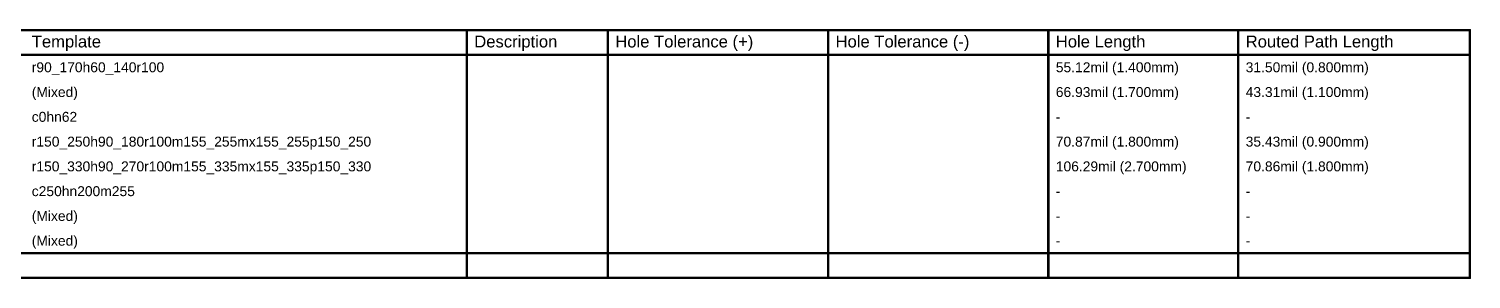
# Model space of a CAD drawing. Header units: inches. Extents: x -0.2 to 17.4, y -0.2 to 2.6.
# Drawn here: x 8.62 to 17.36, y 1.11 to 2.62 of the extents above; entities that cross this region are included whole.
import ezdxf

# ---------------------------------------------------------------- set-up
doc = ezdxf.new("R2010")
doc.units = ezdxf.units.IN
doc.header["$MEASUREMENT"] = 0
doc.layers.add('Drill Drawing', color=1, linetype='Continuous')
doc.styles.add('Arial', font='', dxfattribs={"height": 0.2})
doc.styles.get('Arial').set_extended_font_data('Arial')

msp = doc.modelspace()

# ---------------------------------------------------------------- linework, layer by layer
at = {"layer": 'Drill Drawing'}
for points in [[(2.2715, 2.6149, 0.015, 0.015, 0), (17.3492, 2.6149, 0.015, 0.015, 0)], [(11.2759, 1.1149, 0.015, 0.015, 0), (11.2759, 2.6149, 0.015, 0.015, 0)], [(12.1297, 1.1149, 0.015, 0.015, 0), (12.1297, 2.6149, 0.015, 0.015, 0)], [(13.4633, 1.1149, 0.015, 0.015, 0), (13.4633, 2.6149, 0.015, 0.015, 0)], [(14.7969, 1.1149, 0.015, 0.015, 0), (14.7969, 2.6149, 0.015, 0.015, 0)], [(15.9466, 1.1149, 0.015, 0.015, 0), (15.9466, 2.6149, 0.015, 0.015, 0)], [(17.3492, 1.1149, 0.015, 0.015, 0), (17.3492, 2.6149, 0.015, 0.015, 0)], [(2.2715, 2.4649, 0.015, 0.015, 0), (17.3492, 2.4649, 0.015, 0.015, 0)], [(2.2715, 1.2649, 0.015, 0.015, 0), (17.3492, 1.2649, 0.015, 0.015, 0)], [(2.2715, 1.1149, 0.015, 0.015, 0), (17.3492, 1.1149, 0.015, 0.015, 0)]]:
    msp.add_lwpolyline(points, format="xyseb", dxfattribs=at)
for points in [[(11.2722, 2.6149, 0.0075, 0.0075, 1), (11.2797, 2.6149, 0.0075, 0.0075, 1)], [(12.126, 2.6149, 0.0075, 0.0075, 1), (12.1335, 2.6149, 0.0075, 0.0075, 1)], [(13.4596, 2.6149, 0.0075, 0.0075, 1), (13.4671, 2.6149, 0.0075, 0.0075, 1)], [(14.7932, 2.6149, 0.0075, 0.0075, 1), (14.8007, 2.6149, 0.0075, 0.0075, 1)], [(15.9428, 2.6149, 0.0075, 0.0075, 1), (15.9503, 2.6149, 0.0075, 0.0075, 1)], [(17.3454, 2.6149, 0.0075, 0.0075, 1), (17.3529, 2.6149, 0.0075, 0.0075, 1)], [(17.3454, 2.6149, 0.0075, 0.0075, 1), (17.3529, 2.6149, 0.0075, 0.0075, 1)], [(17.3454, 2.4649, 0.0075, 0.0075, 1), (17.3529, 2.4649, 0.0075, 0.0075, 1)], [(17.3454, 1.2649, 0.0075, 0.0075, 1), (17.3529, 1.2649, 0.0075, 0.0075, 1)], [(11.2722, 1.1149, 0.0075, 0.0075, 1), (11.2797, 1.1149, 0.0075, 0.0075, 1)], [(12.126, 1.1149, 0.0075, 0.0075, 1), (12.1335, 1.1149, 0.0075, 0.0075, 1)], [(13.4596, 1.1149, 0.0075, 0.0075, 1), (13.4671, 1.1149, 0.0075, 0.0075, 1)], [(14.7932, 1.1149, 0.0075, 0.0075, 1), (14.8007, 1.1149, 0.0075, 0.0075, 1)], [(15.9428, 1.1149, 0.0075, 0.0075, 1), (15.9503, 1.1149, 0.0075, 0.0075, 1)], [(17.3454, 1.1149, 0.0075, 0.0075, 1), (17.3529, 1.1149, 0.0075, 0.0075, 1)], [(17.3454, 1.1149, 0.0075, 0.0075, 1), (17.3529, 1.1149, 0.0075, 0.0075, 1)]]:
    msp.add_lwpolyline(points, format="xyseb", close=True, dxfattribs=at)

# ---------------------------------------------------------------- texts
at = {"layer": 'Drill Drawing', "style": 'Arial'}
for s, height, p in [('Template', 0.072, (8.6418, 2.5099)), ('Description', 0.072, (11.3209, 2.5099)), ('Hole Tolerance (+)', 0.072, (12.1747, 2.5099)), ('Hole Tolerance (-)', 0.072, (13.5083, 2.5099)), ('Hole Length', 0.072, (14.8419, 2.5099)), ('Routed Path Length', 0.072, (15.9916, 2.5099)), ('r90_170h60_140r100', 0.06, (8.6418, 2.3599)), ('55.12mil (1.400mm)', 0.06, (14.8419, 2.3599)), ('31.50mil (0.800mm)', 0.06, (15.9916, 2.3599)), ('(Mixed)', 0.06, (8.6418, 2.2099)), ('66.93mil (1.700mm)', 0.06, (14.8419, 2.2099)), ('43.31mil (1.100mm)', 0.06, (15.9916, 2.2099)), ('c0hn62', 0.06, (8.6418, 2.0599)), ('-', 0.06, (14.8419, 2.0599)), ('-', 0.06, (15.9916, 2.0599)), ('r150_250h90_180r100m155_255mx155_255p150_250', 0.06, (8.6418, 1.9099)), ('70.87mil (1.800mm)', 0.06, (14.8419, 1.9099)), ('35.43mil (0.900mm)', 0.06, (15.9916, 1.9099)), ('r150_330h90_270r100m155_335mx155_335p150_330', 0.06, (8.6418, 1.7599)), ('106.29mil (2.700mm)', 0.06, (14.8419, 1.7599)), ('70.86mil (1.800mm)', 0.06, (15.9916, 1.7599)), ('c250hn200m255', 0.06, (8.6418, 1.6099)), ('-', 0.06, (14.8419, 1.6099)), ('-', 0.06, (15.9916, 1.6099)), ('(Mixed)', 0.06, (8.6418, 1.4599)), ('-', 0.06, (14.8419, 1.4599)), ('-', 0.06, (15.9916, 1.4599)), ('(Mixed)', 0.06, (8.6418, 1.3099)), ('-', 0.06, (14.8419, 1.3099)), ('-', 0.06, (15.9916, 1.3099))]:
    msp.add_text(s, height=height, dxfattribs=at).set_placement(p)

doc.saveas('drawing.dxf')
